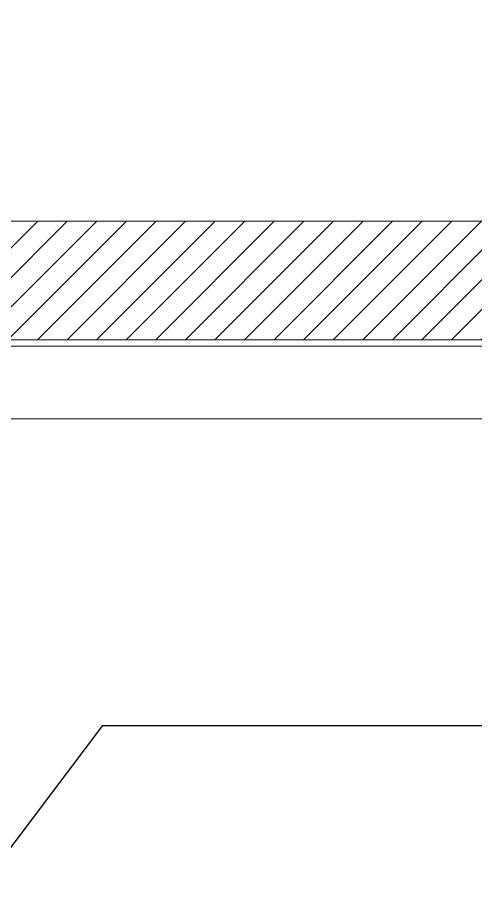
# Model space of a CAD drawing. Header units: millimetres. Extents: x 126 to 12547, y 1644 to 26714.
# Drawn here: x 12340.1 to 12409.6, y 2143.3 to 2275.7 of the extents above; entities that cross this region are included whole.
import ezdxf

# ---------------------------------------------------------------- set-up
doc = ezdxf.new("R2010")
doc.units = ezdxf.units.MM
doc.linetypes.add('NASCOSTA', pattern=[9.525, 6.35, -3.175])
for name, color, linetype, lineweight in [('F_ARREDI', 7, 'Continuous', 5), ('F_MULTI laminato OPACO', 1, 'Continuous', 5), ('F_Proiezioni', 253, 'NASCOSTA', 9)]:
    doc.layers.add(name, color=color, linetype=linetype, lineweight=lineweight)
doc.layers.add('VESTIARIO - clothing', color=185, linetype='Continuous')

# ---------------------------------------------------------------- blocks, each defined once
blk = doc.blocks.new('ARMADIO_camera master_sol.C_pianta')
at = {"layer": 'F_MULTI laminato OPACO', "transparency": 33554508}
h = blk.add_hatch(dxfattribs=at)
h.set_pattern_fill('ANSI31', color=6)
h.paths.add_polyline_path([(717511.42, 531037.1), (717511.42, 531055.1), (717861.42, 531055.1), (717861.42, 531037.1)])
at = {"layer": 'F_MULTI laminato OPACO'}
for points in [[(717526.42, 531636.1), (717838.42, 531636.1), (717838.42, 531056.1), (717526.42, 531056.1)], [(717526.42, 531615.1), (717838.42, 531615.1), (717838.42, 531067.1), (717526.42, 531067.1)]]:
    blk.add_lwpolyline(points, close=True, dxfattribs=at)
at = {"layer": 'F_MULTI laminato OPACO', "color": 6}
blk.add_lwpolyline([(717511.42, 531037.1), (717511.42, 531055.1), (717861.42, 531055.1), (717861.42, 531037.1)], close=True, dxfattribs=at)
at = {"layer": 'F_Proiezioni'}
blk.add_lwpolyline([(717511.42, 531055.1), (717511.42, 530735.1, 0.41363), (717831.42, 531055.1)], format="xyb", dxfattribs=at)
at = {"layer": 'VESTIARIO - clothing', "color": 3}
for q in [(717683.46, 531136.27), (717562.51, 531113.61)]:
    blk.add_line((717666.32, 531113.61), q, dxfattribs=at)

msp = doc.modelspace()

# ---------------------------------------------------------------- block references
at = {"layer": 'F_ARREDI', "color": 2, "lineweight": 5, "rotation": 180}
msp.add_blockref('ARMADIO_camera master_sol.C_pianta', (730019.29, 533281.93), dxfattribs=at)

doc.saveas('drawing.dxf')
